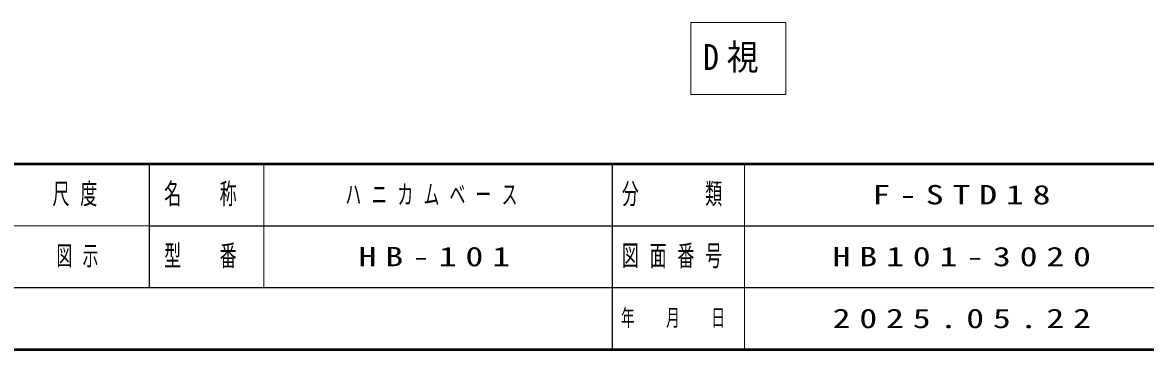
# Model space of a CAD drawing. Units: millimetres on the paper, scale 1:50. Extents: x -385 to 840, y 0 to 267.
# Drawn here: x 218.1 to 345.5, y 0 to 37 of the extents above; entities that cross this region are included whole.
import ezdxf

# ---------------------------------------------------------------- set-up
doc = ezdxf.new("R2010")
doc.units = ezdxf.units.MM
doc.layers.add('1_50', color=7, linetype='Continuous', lineweight=25)
doc.layers.add('A3図枠', color=7, linetype='Continuous', lineweight=13)
doc.layers.add('図面プロファイル', color=7, linetype='Continuous')
doc.styles.add('ＭＳ ゴシック', font='')
doc.styles.get('ＭＳ ゴシック').set_extended_font_data('MS Gothic')

msp = doc.modelspace()

# ---------------------------------------------------------------- linework, layer by layer
at = {"layer": '1_50', "lineweight": 13}
for p, q in [((293.908, 37.006), (293.908, 28.873)), ((304.708, 37.006), (293.908, 37.006)), ((304.708, 28.873), (304.708, 37.006)), ((293.908, 28.873), (304.708, 28.873))]:
    msp.add_line(p, q, dxfattribs=at)
at = {"layer": 'A3図枠', "lineweight": 50}
for p, q in [((35, 21), (420, 21)), ((35, 0), (420, 0))]:
    msp.add_line(p, q, dxfattribs=at)
at = {"layer": 'A3図枠', "color": 211, "lineweight": 25}
for p, q in [((232.5, 21), (232.5, 7)), ((285, 21), (285, 0)), ((232.5, 14), (350, 14)), ((177.5, 7), (420, 7))]:
    msp.add_line(p, q, dxfattribs=at)
at = {"layer": 'A3図枠'}
for p, q in [((245.5, 21), (245.5, 7)), ((300, 21), (300, 0)), ((177.5, 14), (232.5, 14))]:
    msp.add_line(p, q, dxfattribs=at)

# ---------------------------------------------------------------- texts
at = {"layer": '1_50', "insert": (295.308, 32.94), "char_height": 2.933, "attachment_point": 4, "style": 'ＭＳ ゴシック'}
msp.add_mtext('\\T1.5;\\W0.9;D視', dxfattribs=at)
at = {"layer": 'A3図枠', "color": 4, "attachment_point": 4, "style": 'ＭＳ ゴシック'}
for s, insert, char_height in [('\\T1.64;\\W0.6;尺度', (221.55, 17.5), 2.346), ('\\T1.64;\\W0.6;名\u3000称', (234.2, 17.5), 2.346), ('\\T1.64;\\W0.6;分\u3000\u3000類', (286.1, 17.5), 2.346), ('\\T1.64;\\W0.6;型\u3000番', (234.2, 10.5), 2.346), ('\\T1.64;\\W0.6;図面番号', (286.1, 10.5), 2.346), ('\\T1.64;\\W0.6;年\u3000月\u3000日', (286, 3.5), 1.906)]:
    msp.add_mtext(s, dxfattribs=dict(at, insert=insert, char_height=char_height))
at = {"layer": '図面プロファイル', "char_height": 2.199, "attachment_point": 4, "style": 'ＭＳ ゴシック'}
for s, insert in [('\\T1.64;\\W0.6;ハニカムベース', (254.75, 17.5)), ('\\T1.5;\\W1.35;F-STD18', (314.5, 17.5)), ('\\T1.64;\\W0.6;図示', (222, 10.5)), ('\\T1.5;\\W1.35;HB-101', (256.25, 10.5)), ('\\T1.5;\\W1.35;HB101-3020', (310, 10.5)), ('\\T1.5;\\W1.35;2025.05.22', (310, 3.5))]:
    msp.add_mtext(s, dxfattribs=dict(at, insert=insert))

doc.saveas('drawing.dxf')
